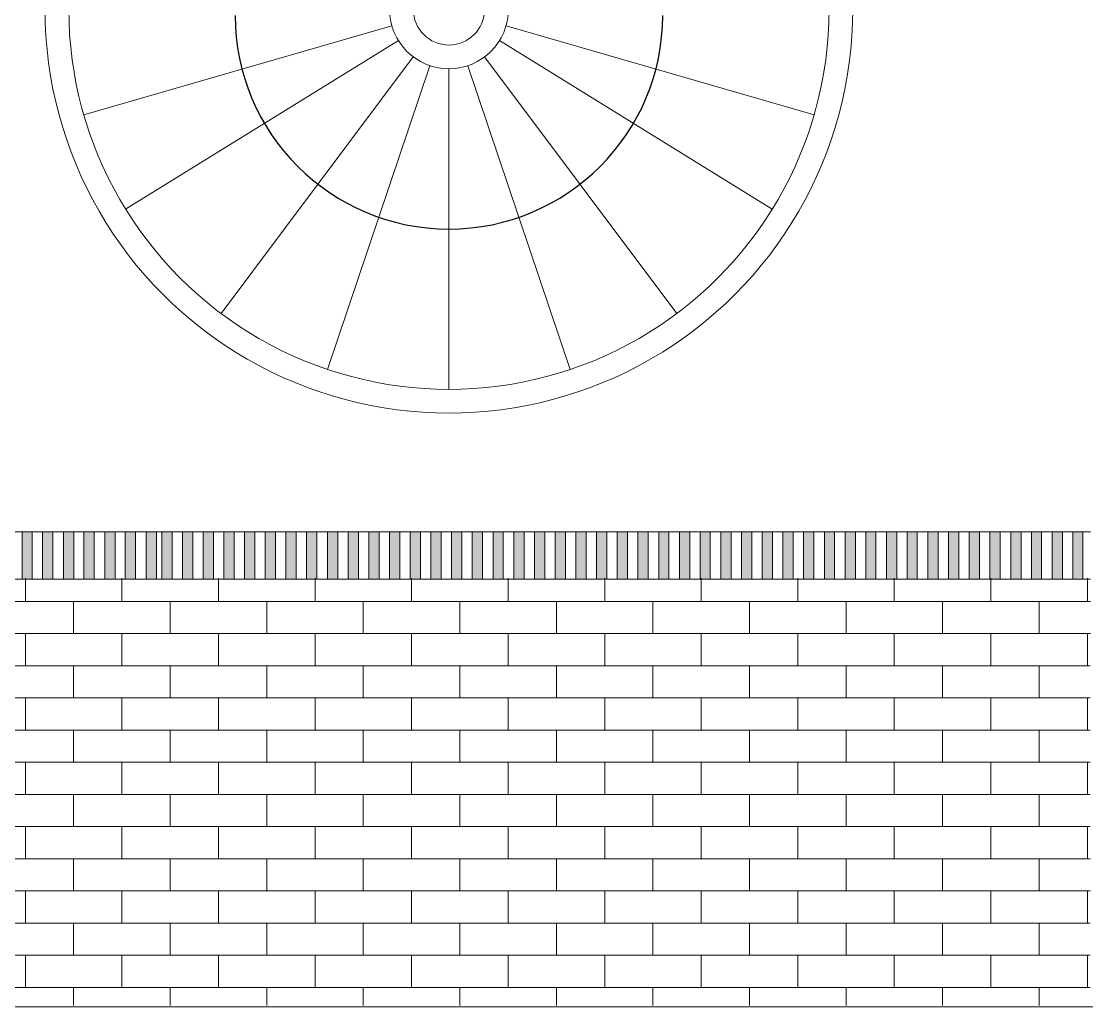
# Model space of a CAD drawing. Header units: metres. Extents: x -44 to 358, y -286 to 66.
# Drawn here: x 29.792 to 34.276, y -90.865 to -86.715 of the extents above; entities that cross this region are included whole.
import ezdxf

# ---------------------------------------------------------------- set-up
doc = ezdxf.new("R2010")
doc.units = ezdxf.units.M
doc.header["$LTSCALE"] = 0.3
for name, color, linetype, lineweight in [('A-DOOR', 7, 'Continuous', 5), ('baños', 141, 'Continuous', 0), ('Columnas', 7, 'Continuous', 18), ('muros bajitos', 252, 'Continuous', 5), ('piso', 251, 'Continuous', 18)]:
    doc.layers.add(name, color=color, linetype=linetype, lineweight=lineweight)
doc.layers.add('hatch piso', color=253, linetype='Continuous', lineweight=0, transparency=0.7)
doc.layers.add('TEXTOS', color=4, linetype='Continuous')

# ---------------------------------------------------------------- blocks, each defined once
blk = doc.blocks.new('PL BASE 1N NASAS 09')
at = {"layer": 'A-DOOR'}
h = blk.add_hatch(color=256, dxfattribs=at)
h.dxf.hatch_style = 1
h.paths.add_polyline_path([(-108.9454, -53.2497), (-108.9021, -53.2497), (-108.9021, -53.4497), (-108.9454, -53.4497)])
h.paths.add_polyline_path([(-109.0329, -53.2497), (-108.9897, -53.2497), (-108.9897, -53.4497), (-109.0329, -53.4497)])
h.paths.add_polyline_path([(-109.1205, -53.2497), (-109.0772, -53.2497), (-109.0772, -53.4497), (-109.1205, -53.4497)])
h.paths.add_polyline_path([(-109.207, -53.2497), (-109.1637, -53.2497), (-109.1637, -53.4497), (-109.207, -53.4497)])
h.paths.add_polyline_path([(-109.2945, -53.2497), (-109.2512, -53.2497), (-109.2512, -53.4497), (-109.2945, -53.4497)])
h.paths.add_polyline_path([(-109.381, -53.2497), (-109.3378, -53.2497), (-109.3378, -53.4497), (-109.381, -53.4497)])
h.paths.add_polyline_path([(-109.4686, -53.2497), (-109.4253, -53.2497), (-109.4253, -53.4497), (-109.4686, -53.4497)])
h.paths.add_polyline_path([(-109.5551, -53.2497), (-109.5118, -53.2497), (-109.5118, -53.4497), (-109.5551, -53.4497)])
h.paths.add_polyline_path([(-109.6426, -53.2497), (-109.5994, -53.2497), (-109.5994, -53.4497), (-109.6426, -53.4497)])
h.paths.add_polyline_path([(-109.7302, -53.2497), (-109.6869, -53.2497), (-109.6869, -53.4497), (-109.7302, -53.4497)])
h.paths.add_polyline_path([(-109.8177, -53.2497), (-109.7744, -53.2497), (-109.7744, -53.4497), (-109.8177, -53.4497)])
h.paths.add_polyline_path([(-109.9042, -53.2497), (-109.861, -53.2497), (-109.861, -53.4497), (-109.9042, -53.4497)])
h.paths.add_polyline_path([(-109.9918, -53.2497), (-109.9485, -53.2497), (-109.9485, -53.4497), (-109.9918, -53.4497)])
h.paths.add_polyline_path([(-110.0783, -53.2497), (-110.035, -53.2497), (-110.035, -53.4497), (-110.0783, -53.4497)])
h.paths.add_polyline_path([(-110.1658, -53.2497), (-110.1225, -53.2497), (-110.1225, -53.4497), (-110.1658, -53.4497)])
h.paths.add_polyline_path([(-110.2523, -53.2497), (-110.2091, -53.2497), (-110.2091, -53.4497), (-110.2523, -53.4497)])
h.paths.add_polyline_path([(-110.3399, -53.2497), (-110.2966, -53.2497), (-110.2966, -53.4497), (-110.3399, -53.4497)])
h.paths.add_polyline_path([(-110.4058, -53.2497), (-110.3625, -53.2497), (-110.3625, -53.4497), (-110.4058, -53.4497)])
h.paths.add_polyline_path([(-110.4933, -53.2497), (-110.45, -53.2497), (-110.45, -53.4497), (-110.4933, -53.4497)])
h.paths.add_polyline_path([(-110.5798, -53.2497), (-110.5366, -53.2497), (-110.5366, -53.4497), (-110.5798, -53.4497)])
h.paths.add_polyline_path([(-110.6674, -53.2497), (-110.6241, -53.2497), (-110.6241, -53.4497), (-110.6674, -53.4497)])
h.paths.add_polyline_path([(-110.7539, -53.2497), (-110.7106, -53.2497), (-110.7106, -53.4497), (-110.7539, -53.4497)])
h.paths.add_polyline_path([(-110.8414, -53.2497), (-110.7982, -53.2497), (-110.7982, -53.4497), (-110.8414, -53.4497)])
h.paths.add_polyline_path([(-110.9279, -53.2497), (-110.8847, -53.2497), (-110.8847, -53.4497), (-110.9279, -53.4497)])
h.paths.add_polyline_path([(-111.0155, -53.2497), (-110.9722, -53.2497), (-110.9722, -53.4497), (-111.0155, -53.4497)])
h.paths.add_polyline_path([(-111.103, -53.2497), (-111.0597, -53.2497), (-111.0597, -53.4497), (-111.103, -53.4497)])
h.paths.add_polyline_path([(-111.1905, -53.2497), (-111.1473, -53.2497), (-111.1473, -53.4497), (-111.1905, -53.4497)])
h.paths.add_polyline_path([(-111.2771, -53.2497), (-111.2338, -53.2497), (-111.2338, -53.4497), (-111.2771, -53.4497)])
h.paths.add_polyline_path([(-111.3646, -53.2497), (-111.3213, -53.2497), (-111.3213, -53.4497), (-111.3646, -53.4497)])
h.paths.add_polyline_path([(-111.4511, -53.2497), (-111.4079, -53.2497), (-111.4079, -53.4497), (-111.4511, -53.4497)])
h.paths.add_polyline_path([(-111.5387, -53.2497), (-111.4954, -53.2497), (-111.4954, -53.4497), (-111.5387, -53.4497)])
h.paths.add_polyline_path([(-111.6252, -53.2497), (-111.5819, -53.2497), (-111.5819, -53.4497), (-111.6252, -53.4497)])
h.paths.add_polyline_path([(-111.7127, -53.2497), (-111.6695, -53.2497), (-111.6695, -53.4497), (-111.7127, -53.4497)])
h.paths.add_polyline_path([(-111.7993, -53.2497), (-111.756, -53.2497), (-111.756, -53.4497), (-111.7993, -53.4497)], flags=0)
h.paths.add_polyline_path([(-106.5056, -53.2497), (-106.4623, -53.2497), (-106.4623, -53.4497), (-106.5056, -53.4497)])
h.paths.add_polyline_path([(-106.5921, -53.2497), (-106.5488, -53.2497), (-106.5488, -53.4497), (-106.5921, -53.4497)])
h.paths.add_polyline_path([(-106.6796, -53.2497), (-106.6363, -53.2497), (-106.6363, -53.4497), (-106.6796, -53.4497)])
h.paths.add_polyline_path([(-106.7661, -53.2497), (-106.7229, -53.2497), (-106.7229, -53.4497), (-106.7661, -53.4497)])
h.paths.add_polyline_path([(-106.8537, -53.2497), (-106.8104, -53.2497), (-106.8104, -53.4497), (-106.8537, -53.4497)])
h.paths.add_polyline_path([(-107.0277, -53.2497), (-106.9845, -53.2497), (-106.9845, -53.4497), (-107.0277, -53.4497)])
h.paths.add_polyline_path([(-106.9412, -53.2497), (-106.8979, -53.2497), (-106.8979, -53.4497), (-106.9412, -53.4497)])
h.paths.add_polyline_path([(-107.1153, -53.2497), (-107.072, -53.2497), (-107.072, -53.4497), (-107.1153, -53.4497)])
h.paths.add_polyline_path([(-107.2028, -53.2497), (-107.1595, -53.2497), (-107.1595, -53.4497), (-107.2028, -53.4497)])
h.paths.add_polyline_path([(-107.2893, -53.2497), (-107.2461, -53.2497), (-107.2461, -53.4497), (-107.2893, -53.4497)])
h.paths.add_polyline_path([(-107.3769, -53.2497), (-107.3336, -53.2497), (-107.3336, -53.4497), (-107.3769, -53.4497)])
h.paths.add_polyline_path([(-107.4634, -53.2497), (-107.4201, -53.2497), (-107.4201, -53.4497), (-107.4634, -53.4497)])
h.paths.add_polyline_path([(-107.5509, -53.2497), (-107.5076, -53.2497), (-107.5076, -53.4497), (-107.5509, -53.4497)])
h.paths.add_polyline_path([(-107.6384, -53.2497), (-107.5952, -53.2497), (-107.5952, -53.4497), (-107.6384, -53.4497)])
h.paths.add_polyline_path([(-107.726, -53.2497), (-107.6827, -53.2497), (-107.6827, -53.4497), (-107.726, -53.4497)])
h.paths.add_polyline_path([(-107.8125, -53.2497), (-107.7692, -53.2497), (-107.7692, -53.4497), (-107.8125, -53.4497)])
h.paths.add_polyline_path([(-107.9, -53.2497), (-107.8568, -53.2497), (-107.8568, -53.4497), (-107.9, -53.4497)])
h.paths.add_polyline_path([(-107.9866, -53.2497), (-107.9433, -53.2497), (-107.9433, -53.4497), (-107.9866, -53.4497)])
h.paths.add_polyline_path([(-108.0741, -53.2497), (-108.0308, -53.2497), (-108.0308, -53.4497), (-108.0741, -53.4497)])
h.paths.add_polyline_path([(-108.1606, -53.2497), (-108.1174, -53.2497), (-108.1174, -53.4497), (-108.1606, -53.4497)])
h.paths.add_polyline_path([(-108.2482, -53.2497), (-108.2049, -53.2497), (-108.2049, -53.4497), (-108.2482, -53.4497)])
h.paths.add_polyline_path([(-108.3357, -53.2497), (-108.2924, -53.2497), (-108.2924, -53.4497), (-108.3357, -53.4497)])
h.paths.add_polyline_path([(-108.4232, -53.2497), (-108.3799, -53.2497), (-108.3799, -53.4497), (-108.4232, -53.4497)])
h.paths.add_polyline_path([(-108.5097, -53.2497), (-108.4665, -53.2497), (-108.4665, -53.4497), (-108.5097, -53.4497)])
h.paths.add_polyline_path([(-108.5973, -53.2497), (-108.554, -53.2497), (-108.554, -53.4497), (-108.5973, -53.4497)])
h.paths.add_polyline_path([(-108.6838, -53.2497), (-108.6405, -53.2497), (-108.6405, -53.4497), (-108.6838, -53.4497)])
h.paths.add_polyline_path([(-108.7713, -53.2497), (-108.7281, -53.2497), (-108.7281, -53.4497), (-108.7713, -53.4497)])
h.paths.add_polyline_path([(-108.8579, -53.2497), (-108.8146, -53.2497), (-108.8146, -53.4497), (-108.8579, -53.4497)])
edge = h.paths.add_edge_path()
edge.add_line((-111.756, -53.2497), (-111.756, -53.4497))
edge.add_line((-111.757, -53.4497), (-111.7993, -53.4497))
edge.add_line((-111.7993, -53.4497), (-111.7993, -53.2497))
edge.add_line((-111.7993, -53.2497), (-111.757, -53.2497))
for p, q in [((-111.8311, -53.2497), (-106.4311, -53.2497)), ((-111.8311, -53.4497), (-106.4311, -53.4497))]:
    blk.add_line(p, q, dxfattribs=at)
for points in [[(-110.928, -53.2497), (-110.8847, -53.2497), (-110.8847, -53.4497), (-110.928, -53.4497)], [(-110.8415, -53.2497), (-110.7982, -53.2497), (-110.7982, -53.4497), (-110.8415, -53.4497)], [(-110.7539, -53.2497), (-110.7107, -53.2497), (-110.7107, -53.4497), (-110.7539, -53.4497)], [(-110.6674, -53.2497), (-110.6241, -53.2497), (-110.6241, -53.4497), (-110.6674, -53.4497)], [(-110.5799, -53.2497), (-110.5366, -53.2497), (-110.5366, -53.4497), (-110.5799, -53.4497)], [(-110.4933, -53.2497), (-110.4501, -53.2497), (-110.4501, -53.4497), (-110.4933, -53.4497)], [(-110.4058, -53.2497), (-110.3625, -53.2497), (-110.3625, -53.4497), (-110.4058, -53.4497)], [(-110.3399, -53.2497), (-110.2966, -53.2497), (-110.2966, -53.4497), (-110.3399, -53.4497)], [(-110.2524, -53.2497), (-110.2091, -53.2497), (-110.2091, -53.4497), (-110.2524, -53.4497)], [(-110.1659, -53.2497), (-110.1226, -53.2497), (-110.1226, -53.4497), (-110.1659, -53.4497)], [(-110.0783, -53.2497), (-110.0351, -53.2497), (-110.0351, -53.4497), (-110.0783, -53.4497)], [(-109.9918, -53.2497), (-109.9485, -53.2497), (-109.9485, -53.4497), (-109.9918, -53.4497)], [(-109.9043, -53.2497), (-109.861, -53.2497), (-109.861, -53.4497), (-109.9043, -53.4497)], [(-109.8177, -53.2497), (-109.7745, -53.2497), (-109.7745, -53.4497), (-109.8177, -53.4497)], [(-109.7302, -53.2497), (-109.6869, -53.2497), (-109.6869, -53.4497), (-109.7302, -53.4497)], [(-109.6427, -53.2497), (-109.5994, -53.2497), (-109.5994, -53.4497), (-109.6427, -53.4497)], [(-109.5551, -53.2497), (-109.5119, -53.2497), (-109.5119, -53.4497), (-109.5551, -53.4497)], [(-109.4686, -53.2497), (-109.4253, -53.2497), (-109.4253, -53.4497), (-109.4686, -53.4497)], [(-109.3811, -53.2497), (-109.3378, -53.2497), (-109.3378, -53.4497), (-109.3811, -53.4497)], [(-109.2946, -53.2497), (-109.2513, -53.2497), (-109.2513, -53.4497), (-109.2946, -53.4497)], [(-109.207, -53.2497), (-109.1638, -53.2497), (-109.1638, -53.4497), (-109.207, -53.4497)], [(-109.1205, -53.2497), (-109.0772, -53.2497), (-109.0772, -53.4497), (-109.1205, -53.4497)], [(-109.033, -53.2497), (-108.9897, -53.2497), (-108.9897, -53.4497), (-109.033, -53.4497)], [(-108.9454, -53.2497), (-108.9022, -53.2497), (-108.9022, -53.4497), (-108.9454, -53.4497)], [(-108.8579, -53.2497), (-108.8146, -53.2497), (-108.8146, -53.4497), (-108.8579, -53.4497)], [(-108.7714, -53.2497), (-108.7281, -53.2497), (-108.7281, -53.4497), (-108.7714, -53.4497)], [(-108.6838, -53.2497), (-108.6406, -53.2497), (-108.6406, -53.4497), (-108.6838, -53.4497)], [(-108.5973, -53.2497), (-108.554, -53.2497), (-108.554, -53.4497), (-108.5973, -53.4497)], [(-108.5098, -53.2497), (-108.4665, -53.2497), (-108.4665, -53.4497), (-108.5098, -53.4497)], [(-108.4233, -53.2497), (-108.38, -53.2497), (-108.38, -53.4497), (-108.4233, -53.4497)], [(-108.3357, -53.2497), (-108.2925, -53.2497), (-108.2925, -53.4497), (-108.3357, -53.4497)], [(-108.2482, -53.2497), (-108.2049, -53.2497), (-108.2049, -53.4497), (-108.2482, -53.4497)], [(-108.1607, -53.2497), (-108.1174, -53.2497), (-108.1174, -53.4497), (-108.1607, -53.4497)], [(-108.0741, -53.2497), (-108.0309, -53.2497), (-108.0309, -53.4497), (-108.0741, -53.4497)], [(-107.9866, -53.2497), (-107.9433, -53.2497), (-107.9433, -53.4497), (-107.9866, -53.4497)], [(-107.9001, -53.2497), (-107.8568, -53.2497), (-107.8568, -53.4497), (-107.9001, -53.4497)], [(-107.8125, -53.2497), (-107.7693, -53.2497), (-107.7693, -53.4497), (-107.8125, -53.4497)], [(-107.726, -53.2497), (-107.6827, -53.2497), (-107.6827, -53.4497), (-107.726, -53.4497)], [(-107.6385, -53.2497), (-107.5952, -53.2497), (-107.5952, -53.4497), (-107.6385, -53.4497)], [(-107.551, -53.2497), (-107.5077, -53.2497), (-107.5077, -53.4497), (-107.551, -53.4497)], [(-107.4634, -53.2497), (-107.4202, -53.2497), (-107.4202, -53.4497), (-107.4634, -53.4497)], [(-107.3769, -53.2497), (-107.3336, -53.2497), (-107.3336, -53.4497), (-107.3769, -53.4497)], [(-107.2894, -53.2497), (-107.2461, -53.2497), (-107.2461, -53.4497), (-107.2894, -53.4497)], [(-107.2028, -53.2497), (-107.1596, -53.2497), (-107.1596, -53.4497), (-107.2028, -53.4497)], [(-107.1153, -53.2497), (-107.072, -53.2497), (-107.072, -53.4497), (-107.1153, -53.4497)], [(-107.0278, -53.2497), (-106.9845, -53.2497), (-106.9845, -53.4497), (-107.0278, -53.4497)], [(-106.9412, -53.2497), (-106.898, -53.2497), (-106.898, -53.4497), (-106.9412, -53.4497)], [(-106.8537, -53.2497), (-106.8104, -53.2497), (-106.8104, -53.4497), (-106.8537, -53.4497)], [(-106.7662, -53.2497), (-106.7229, -53.2497), (-106.7229, -53.4497), (-106.7662, -53.4497)], [(-106.6797, -53.2497), (-106.6364, -53.2497), (-106.6364, -53.4497), (-106.6797, -53.4497)], [(-106.5921, -53.2497), (-106.5489, -53.2497), (-106.5489, -53.4497), (-106.5921, -53.4497)], [(-106.5056, -53.2497), (-106.4623, -53.2497), (-106.4623, -53.4497), (-106.5056, -53.4497)]]:
    blk.add_lwpolyline(points, close=True, dxfattribs=at)
at = {"layer": 'muros bajitos'}
for radius, end in [(1.7, 0.001), (1.6, 0.001), (0.25, 0), (0.15, 0)]:
    blk.add_arc((-109.1311, -51.0497), radius, 180, end, dxfattribs=at)
at = {"layer": 'piso'}
for p, q in [((-109.3712, -51.1191), (-110.6682, -51.494)), ((-108.8909, -51.1191), (-107.594, -51.494)), ((-109.3438, -51.1811), (-110.4922, -51.8907)), ((-108.9184, -51.1811), (-107.7699, -51.8907)), ((-109.281, -51.2498), (-110.0903, -52.3303)), ((-108.9812, -51.2498), (-108.1718, -52.3303)), ((-109.2109, -51.2866), (-109.6418, -52.566)), ((-109.2109, -51.2866), (-109.6418, -52.566)), ((-109.1311, -51.2997), (-109.1311, -52.6497)), ((-109.1311, -51.2997), (-109.1311, -52.6497)), ((-109.0513, -51.2866), (-108.6204, -52.566)), ((-109.0513, -51.2866), (-108.6204, -52.566)), ((-114.4711, -55.2497), (-106.3911, -55.2497))]:
    blk.add_line(p, q, dxfattribs=at)
at = {"layer": 'TEXTOS'}
blk.add_line((-109.1311, -51.9747), (-109.1311, -51.9747), dxfattribs=at)
for start, end in [(180, 270), (270, 0)]:
    blk.add_arc((-109.1311, -51.0747), 0.9, start, end, dxfattribs=at)
blk = doc.blocks.new('A$C74a5ad94')
at = {"layer": 'hatch piso'}
h = blk.add_hatch(dxfattribs=at)
h.set_pattern_fill('AR-BRSTD', color=256, scale=0.002)
h.set_pattern_definition([(0, (-43.34314, 7.3055), (0, 0.1354836), []), (90, (-43.34314, 7.3055), (-0.2032, 0.1354836), [0.1354836, -0.1354836])])
h.paths.add_polyline_path([(17.0646, 0.9055), (17.0646, 2.5055), (19.6646, 2.5055), (19.6646, 2.7055), (25.0646, 2.7055), (25.0632, 0.9055)])
at = {"layer": 'baños'}
blk.add_blockref('PL BASE 1N NASAS 09', (131.4957, 56.1498), dxfattribs=at)

msp = doc.modelspace()

# ---------------------------------------------------------------- block references
at = {"layer": 'Columnas', "ltscale": 0.2}
msp.add_blockref('A$C74a5ad94', (9.2272544, -91.7655679), dxfattribs=at)

doc.saveas('drawing.dxf')
